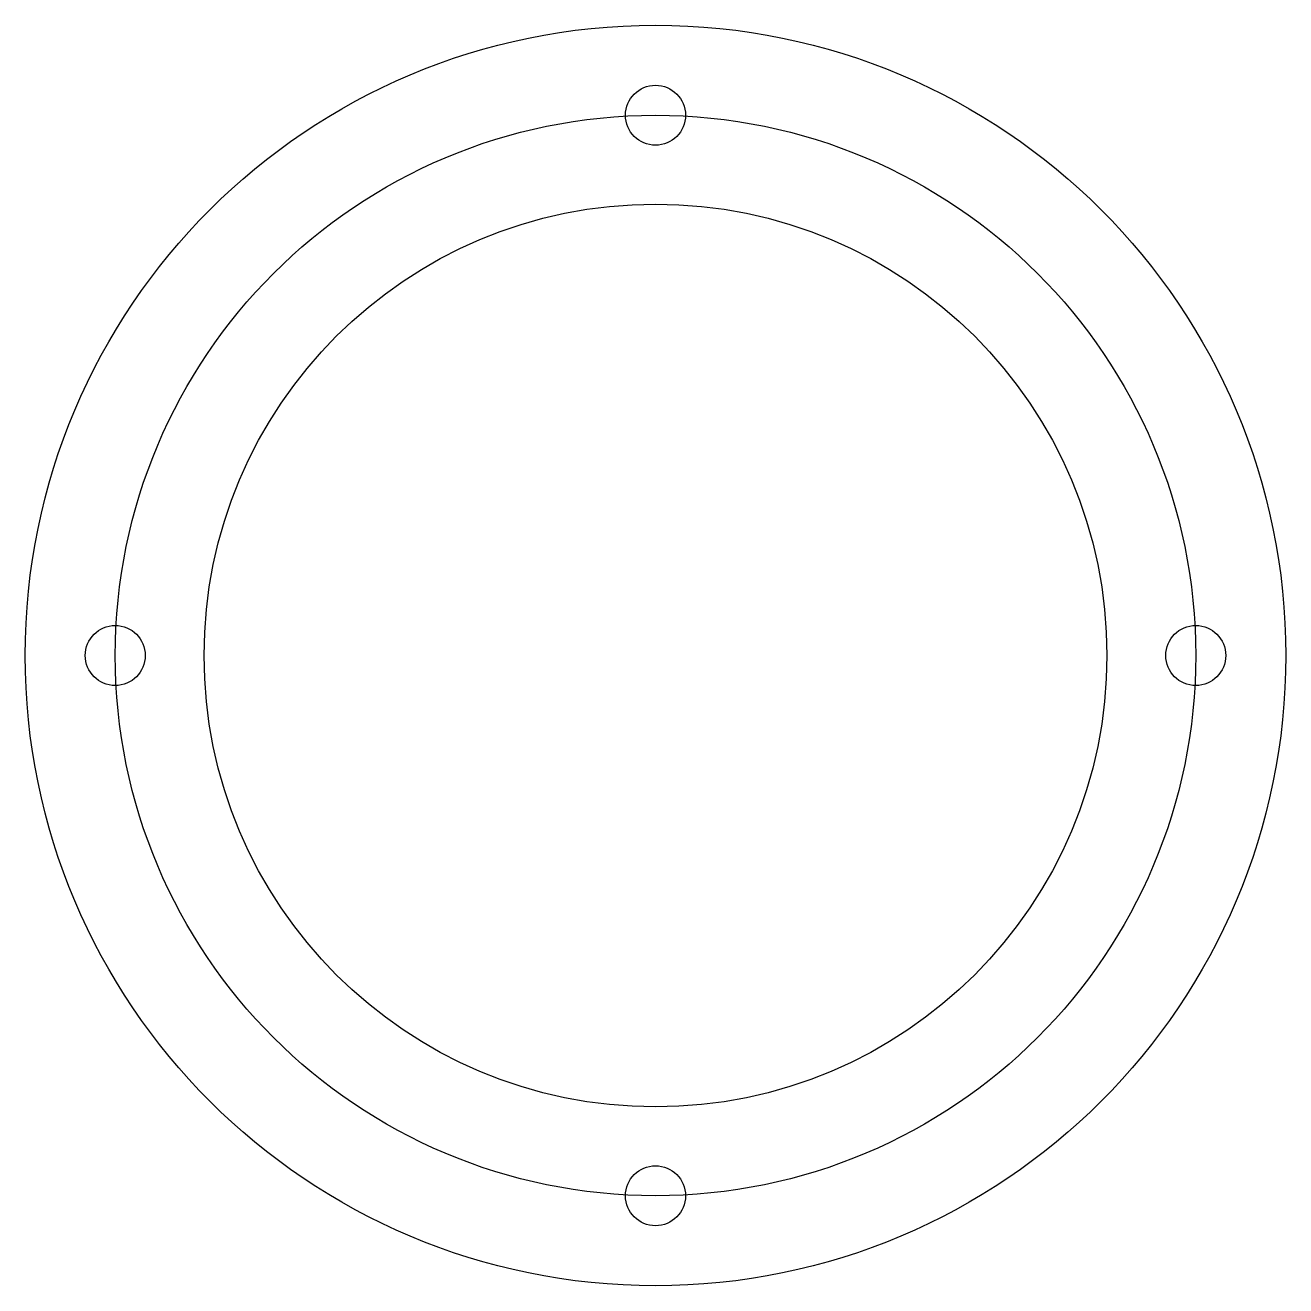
# Model space of a CAD drawing. Header units: millimetres. Extents: x -52 to 52, y -52 to 52.
import ezdxf

# ---------------------------------------------------------------- set-up
doc = ezdxf.new("R2010")
doc.units = ezdxf.units.MM
doc.layers.get('0').update_dxf_attribs({"linetype": 'CONTINUOUS'})

msp = doc.modelspace()

# ---------------------------------------------------------------- linework, layer by layer
for centre, radius in [((0, 0), 52.5), ((0, 45), 2.5), ((0, 0), 45), ((0, 0), 37.6), ((-45, 0), 2.5), ((45, 0), 2.5), ((0, -45), 2.5)]:
    msp.add_circle(centre, radius)

doc.saveas('drawing.dxf')
